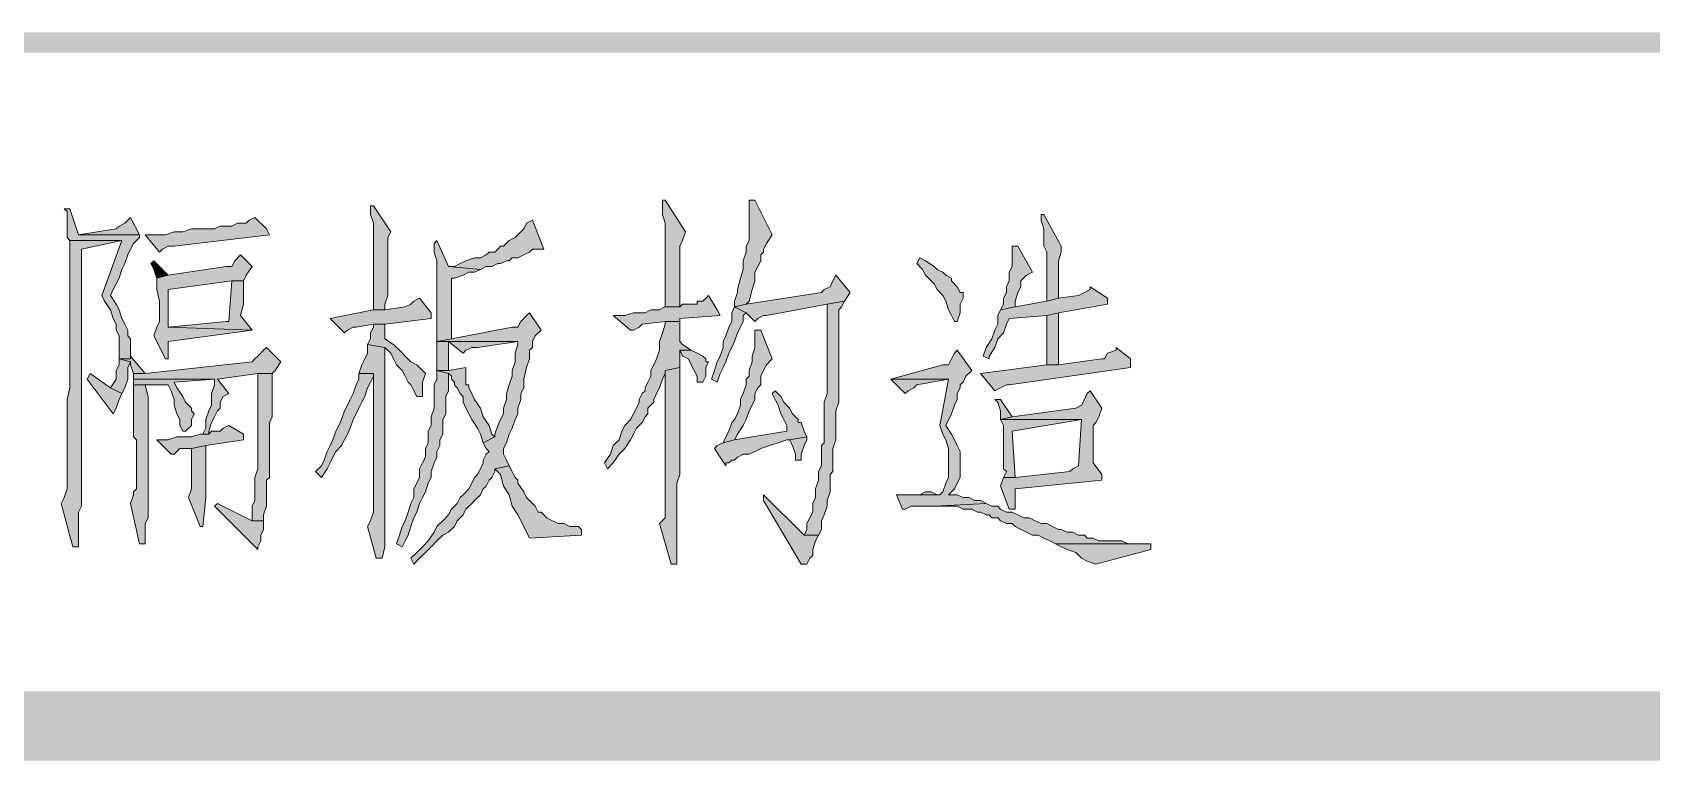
# Model space of a CAD drawing. Header units: inches. Extents: x 20 to 409, y 5 to 283.
# Drawn here: x 201.47 to 225.19, y 5.1 to 15.77 of the extents above; entities that cross this region are included whole.
import ezdxf

# ---------------------------------------------------------------- set-up
doc = ezdxf.new("R2010")
doc.units = ezdxf.units.IN
doc.header["$MEASUREMENT"] = 0
doc.layers.add('C00-00-00', color=7, linetype='Continuous')

msp = doc.modelspace()

# ---------------------------------------------------------------- hatches: boundary and pattern name
at = {"layer": 'C00-00-00'}
h = msp.add_hatch(color=0, dxfattribs=at)
h.dxf.hatch_style = 2
h.paths.add_polyline_path([(28.33, 15.766), (28.33, 15.469), (408.314, 15.766)])
h = msp.add_hatch(color=0, dxfattribs=at)
h.dxf.hatch_style = 2
h.paths.add_polyline_path([(28.33, 15.469), (408.314, 15.766), (408.314, 15.469)])
h = msp.add_hatch(color=0, dxfattribs=at)
h.dxf.hatch_style = 2
h.paths.add_polyline_path([(210.744, 13.31), (210.702, 13.31), (210.702, 13.226), (210.702, 13.099), (210.744, 12.972), (210.744, 11.744), (210.956, 11.744), (210.956, 12.167), (210.956, 12.252), (210.956, 12.633), (210.998, 12.718), (211.041, 12.845)])
h = msp.add_hatch(color=0, dxfattribs=at)
h.dxf.hatch_style = 2
h.paths.add_polyline_path([(212.057, 13.31), (211.972, 13.31), (211.972, 13.183), (211.972, 12.718), (211.93, 12.633), (211.93, 12.548), (211.887, 12.421), (211.887, 12.294), (211.845, 12.167), (211.803, 11.998), (211.803, 11.956), (211.76, 11.829), (211.76, 11.744), (211.93, 11.786), (211.972, 11.829), (212.014, 11.998), (212.057, 12.125), (212.057, 12.252), (212.099, 12.337), (212.141, 12.421), (212.141, 12.506), (212.184, 12.548), (212.184, 12.591), (212.226, 12.675), (212.311, 12.802)])
h = msp.add_hatch(color=0, dxfattribs=at)
h.dxf.hatch_style = 2
h.paths.add_polyline_path([(202.024, 13.183), (201.939, 13.183), (201.981, 13.141), (201.981, 12.76), (202.024, 12.718), (202.786, 12.718), (202.489, 11.913), (202.532, 11.829), (202.616, 11.702), (202.659, 11.575), (202.701, 11.49), (202.701, 11.405), (202.743, 11.321), (202.743, 10.982), (202.913, 10.982), (202.913, 11.278), (202.87, 11.321), (202.87, 11.405), (202.828, 11.49), (202.786, 11.575), (202.743, 11.702), (202.701, 11.786), (202.616, 11.913), (202.659, 11.998), (202.743, 12.167), (202.786, 12.294), (202.828, 12.379), (202.87, 12.506), (202.913, 12.591), (202.955, 12.675), (202.997, 12.718), (203.04, 12.76), (203.04, 12.802), (202.151, 12.802)])
h = msp.add_hatch(color=0, dxfattribs=at)
h.dxf.hatch_style = 2
h.paths.add_polyline_path([(202.913, 13.056), (202.828, 12.972), (202.743, 12.929), (202.701, 12.887), (202.151, 12.802), (203.04, 12.802)])
h = msp.add_hatch(color=0, dxfattribs=at)
h.dxf.hatch_style = 2
h.paths.add_polyline_path([(204.733, 13.056), (204.648, 13.014), (204.606, 12.972), (204.479, 12.972), (204.394, 12.929), (204.225, 12.929), (204.14, 12.887), (203.802, 12.887), (203.675, 12.845), (203.548, 12.845), (203.421, 12.802), (203.124, 12.802), (203.336, 12.548), (203.378, 12.591), (203.463, 12.633), (203.548, 12.633), (204.945, 12.802), (204.902, 12.887)])
h = msp.add_hatch(color=0, dxfattribs=at)
h.dxf.hatch_style = 2
h.paths.add_polyline_path([(206.469, 13.226), (206.426, 13.226), (206.426, 13.099), (206.469, 12.972), (206.469, 11.702), (206.638, 11.702), (206.638, 11.786), (206.68, 11.913), (206.68, 12.76), (206.723, 12.845)])
h = msp.add_hatch(color=0, dxfattribs=at)
h.dxf.hatch_style = 2
h.paths.add_polyline_path([(216.29, 13.099), (216.248, 13.099), (216.248, 13.014), (216.29, 12.887), (216.29, 12.633), (216.332, 12.548), (216.332, 11.829), (216.502, 11.871), (216.502, 12.421), (216.544, 12.548), (216.544, 12.633)])
h = msp.add_hatch(color=0, dxfattribs=at)
h.dxf.hatch_style = 2
h.paths.add_polyline_path([(208.797, 13.014), (208.712, 12.972), (208.67, 12.887), (208.628, 12.845), (208.543, 12.76), (208.458, 12.718), (208.374, 12.633), (208.331, 12.633), (208.289, 12.591), (208.247, 12.548), (208.162, 12.548), (208.12, 12.506), (208.035, 12.464), (207.95, 12.464), (207.823, 12.421), (207.739, 12.379), (207.654, 12.337), (207.569, 12.337), (208.035, 12.294), (208.12, 12.337), (208.204, 12.337), (208.289, 12.379), (208.331, 12.379), (208.416, 12.421), (208.458, 12.421), (208.501, 12.464), (208.585, 12.464), (208.67, 12.506), (208.755, 12.548), (208.797, 12.591), (208.966, 12.591)])
h = msp.add_hatch(color=0, dxfattribs=at)
h.dxf.hatch_style = 2
h.paths.add_polyline_path([(202.024, 12.718), (202.024, 10.559), (201.981, 10.389), (201.981, 9.627), (201.981, 9.543), (201.981, 9.077), (201.939, 8.95), (201.897, 8.865), (202.066, 8.23), (202.151, 8.23), (202.151, 8.273), (202.151, 8.738), (202.193, 8.823), (202.193, 12.591), (202.786, 12.718)])
h = msp.add_hatch(color=0, dxfattribs=at)
h.dxf.hatch_style = 2
h.paths.add_polyline_path([(207.4, 12.718), (207.358, 12.675), (207.358, 12.548), (207.4, 12.421), (207.4, 11.236), (207.612, 11.278), (207.612, 12.167), (207.654, 12.167), (207.781, 12.21), (207.866, 12.252), (207.95, 12.252), (208.035, 12.294), (207.569, 12.337)])
h = msp.add_hatch(color=0, dxfattribs=at)
h.dxf.hatch_style = 2
h.paths.add_polyline_path([(215.909, 12.633), (215.824, 12.633), (215.824, 12.591), (215.824, 12.337), (215.782, 12.252), (215.782, 12.125), (215.74, 12.04), (215.74, 11.956), (215.697, 11.871), (215.697, 11.786), (215.655, 11.702), (215.867, 11.744), (215.867, 11.829), (215.909, 11.956), (215.951, 12.04), (215.951, 12.125), (216.036, 12.21), (216.121, 12.252)])
h = msp.add_hatch(color=0, dxfattribs=at)
h.dxf.hatch_style = 2
h.paths.add_polyline_path([(203.251, 12.421), (203.209, 12.379), (203.251, 12.294), (203.294, 12.167), (203.463, 12.21)])
h = msp.add_hatch(color=0, dxfattribs=at)
h.dxf.hatch_style = 2
h.paths.add_polyline_path([(204.521, 12.506), (204.437, 12.421), (204.394, 12.337), (204.31, 12.337), (203.463, 12.21), (203.294, 12.167), (203.294, 11.998), (203.336, 11.829), (203.336, 11.532), (203.294, 11.448), (203.251, 11.321), (203.421, 10.982), (203.463, 10.982), (203.463, 11.067), (203.463, 11.236), (204.691, 11.405), (203.463, 11.448), (203.463, 11.744), (203.463, 11.913), (203.463, 11.998), (204.394, 12.125), (204.564, 12.125), (204.606, 12.21), (204.691, 12.337)])
h = msp.add_hatch(color=0, dxfattribs=at)
h.dxf.hatch_style = 2
h.paths.add_polyline_path([(214.47, 12.464), (214.427, 12.379), (214.512, 12.294), (214.554, 12.21), (214.639, 12.125), (214.681, 12.083), (214.724, 11.998), (214.808, 11.913), (214.851, 11.829), (214.893, 11.702), (214.935, 11.617), (214.978, 11.532), (215.02, 11.532), (215.062, 11.659), (215.062, 11.786), (215.105, 11.871), (215.105, 11.956), (215.062, 11.956), (215.02, 12.04), (214.935, 12.125), (214.935, 12.167), (214.851, 12.21), (214.808, 12.252), (214.724, 12.294), (214.681, 12.337), (214.554, 12.421)])
h = msp.add_hatch(color=0, dxfattribs=at)
h.dxf.hatch_style = 2
h.paths.add_polyline_path([(204.564, 12.125), (204.394, 12.125), (204.352, 11.532), (204.31, 11.532), (203.463, 11.448), (204.691, 11.405), (204.521, 11.617), (204.564, 11.786)])
h = msp.add_hatch(color=0, dxfattribs=at)
h.dxf.hatch_style = 2
h.paths.add_polyline_path([(213.242, 12.21), (213.2, 12.125), (213.157, 12.04), (213.073, 11.998), (213.03, 11.956), (211.93, 11.786), (211.76, 11.744), (211.93, 11.659), (212.057, 11.532), (212.099, 11.575), (212.184, 11.617), (212.226, 11.617), (213.115, 11.786), (213.369, 11.829), (213.454, 11.956)])
h = msp.add_hatch(color=0, dxfattribs=at)
h.dxf.hatch_style = 2
h.paths.add_polyline_path([(207.146, 11.871), (207.061, 11.829), (207.019, 11.786), (206.934, 11.744), (206.638, 11.702), (206.469, 11.702), (205.834, 11.575), (206.045, 11.363), (206.088, 11.405), (206.172, 11.448), (206.215, 11.448), (206.469, 11.49), (206.638, 11.49), (207.315, 11.575), (207.315, 11.659)])
h = msp.add_hatch(color=0, dxfattribs=at)
h.dxf.hatch_style = 2
h.paths.add_polyline_path([(211.379, 11.913), (211.295, 11.829), (211.21, 11.829), (211.21, 11.786), (210.998, 11.786), (210.956, 11.744), (210.744, 11.744), (210.66, 11.702), (210.533, 11.702), (210.448, 11.659), (210.279, 11.659), (210.152, 11.617), (209.982, 11.617), (210.236, 11.405), (210.279, 11.405), (210.363, 11.448), (210.406, 11.49), (210.744, 11.532), (210.956, 11.532), (210.956, 11.575), (211.549, 11.617), (211.506, 11.702)])
h = msp.add_hatch(color=0, dxfattribs=at)
h.dxf.hatch_style = 2
h.paths.add_polyline_path([(216.967, 12.04), (216.967, 11.998), (216.883, 11.956), (216.798, 11.913), (216.502, 11.871), (216.332, 11.829), (215.867, 11.744), (215.655, 11.702), (215.613, 11.617), (215.613, 11.49), (215.57, 11.405), (215.528, 11.278), (215.443, 11.151), (215.401, 11.024), (215.486, 10.982), (215.486, 11.024), (215.57, 11.151), (215.613, 11.278), (215.697, 11.363), (215.74, 11.49), (215.782, 11.575), (216.332, 11.617), (216.502, 11.659), (217.221, 11.786), (217.221, 11.871)])
h = msp.add_hatch(color=0, dxfattribs=at)
h.dxf.hatch_style = 2
h.paths.add_polyline_path([(208.755, 11.659), (208.712, 11.617), (208.628, 11.532), (208.585, 11.448), (208.501, 11.448), (207.612, 11.278), (207.4, 11.236), (208.585, 11.236), (208.585, 11.194), (208.543, 11.067), (208.543, 10.94), (208.501, 10.813), (208.501, 10.728), (208.458, 10.601), (208.416, 10.474), (208.416, 10.389), (208.374, 10.262), (208.374, 10.178), (208.331, 10.093), (208.289, 10.008), (208.247, 9.881), (208.247, 9.839), (208.077, 9.754), (208.12, 9.67), (208.162, 9.627), (208.12, 9.585), (208.077, 9.5), (208.077, 9.458), (208.035, 9.373), (207.993, 9.289), (207.95, 9.246), (207.908, 9.162), (207.866, 9.077), (207.781, 8.992), (207.739, 8.95), (207.696, 8.865), (207.612, 8.781), (207.569, 8.696), (207.485, 8.611), (207.4, 8.527), (207.358, 8.442), (207.273, 8.315), (207.188, 8.23), (207.104, 8.146), (207.019, 8.061), (207.061, 7.976), (207.146, 8.061), (207.231, 8.146), (207.315, 8.23), (207.4, 8.315), (207.485, 8.4), (207.569, 8.442), (207.654, 8.527), (207.696, 8.611), (207.781, 8.696), (207.823, 8.781), (207.908, 8.865), (207.95, 8.908), (208.035, 8.992), (208.077, 9.077), (208.12, 9.119), (208.162, 9.204), (208.204, 9.246), (208.247, 9.331), (208.247, 9.373), (208.458, 9.416), (208.416, 9.5), (208.374, 9.585), (208.374, 9.67), (208.416, 9.754), (208.458, 9.881), (208.501, 9.966), (208.543, 10.093), (208.585, 10.178), (208.585, 10.262), (208.628, 10.389), (208.628, 10.474), (208.67, 10.559), (208.67, 10.686), (208.712, 10.855), (208.755, 10.982), (208.755, 11.109), (208.797, 11.151), (208.797, 11.236), (208.839, 11.321), (208.924, 11.405)])
h = msp.add_hatch(color=0, dxfattribs=at)
h.dxf.hatch_style = 2
h.paths.add_polyline_path([(211.76, 11.744), (211.718, 11.659), (211.718, 11.532), (211.676, 11.448), (211.633, 11.321), (211.591, 11.236), (211.591, 11.151), (211.549, 11.024), (211.506, 10.94), (211.464, 10.813), (211.422, 10.686), (211.506, 10.643), (211.549, 10.77), (211.591, 10.855), (211.633, 10.94), (211.676, 11.067), (211.718, 11.151), (211.76, 11.236), (211.803, 11.363), (211.845, 11.448), (211.887, 11.532), (211.887, 11.617), (211.93, 11.659)])
h = msp.add_hatch(color=0, dxfattribs=at)
h.dxf.hatch_style = 2
h.paths.add_polyline_path([(213.369, 11.829), (213.115, 11.786), (213.115, 10.474), (213.073, 10.347), (213.073, 9.754), (213.03, 9.712), (213.03, 9.416), (212.988, 9.331), (212.988, 9.204), (212.946, 9.077), (212.946, 8.95), (212.903, 8.865), (212.903, 8.738), (212.861, 8.654), (212.819, 8.569), (212.819, 8.484), (212.776, 8.4), (212.988, 8.4), (213.03, 8.484), (213.03, 8.611), (213.073, 8.696), (213.115, 8.823), (213.115, 8.908), (213.157, 9.035), (213.157, 9.289), (213.2, 9.331), (213.2, 9.67), (213.242, 9.797), (213.242, 10.22), (213.284, 10.347), (213.284, 11.702), (213.327, 11.744)])
h = msp.add_hatch(color=0, dxfattribs=at)
h.dxf.hatch_style = 2
h.paths.add_polyline_path([(216.502, 11.659), (216.332, 11.617), (216.332, 10.897), (216.502, 10.897)])
h = msp.add_hatch(color=0, dxfattribs=at)
h.dxf.hatch_style = 2
h.paths.add_polyline_path([(206.638, 11.49), (206.469, 11.49), (206.469, 11.448), (206.426, 11.363), (206.426, 11.278), (206.384, 11.194), (206.638, 11.151), (206.723, 11.067), (206.765, 10.982), (206.807, 10.897), (206.892, 10.813), (206.934, 10.728), (206.977, 10.643), (207.019, 10.601), (207.061, 10.516), (207.104, 10.432), (207.188, 10.432), (207.188, 10.516), (207.188, 10.643), (207.231, 10.77), (207.188, 10.813), (207.146, 10.855), (207.104, 10.897), (207.019, 10.94), (206.934, 11.024), (206.85, 11.109), (206.765, 11.194), (206.638, 11.278)])
h = msp.add_hatch(color=0, dxfattribs=at)
h.dxf.hatch_style = 2
h.paths.add_polyline_path([(210.956, 11.532), (210.744, 11.532), (210.744, 11.49), (210.702, 11.363), (210.66, 11.236), (210.66, 11.109), (210.617, 10.982), (210.575, 10.897), (210.533, 10.813), (210.533, 10.728), (210.49, 10.643), (210.448, 10.559), (210.448, 10.516), (210.406, 10.474), (210.363, 10.389), (210.363, 10.347), (210.321, 10.262), (210.279, 10.178), (210.236, 10.093), (210.152, 10.008), (210.109, 9.924), (210.067, 9.797), (209.982, 9.712), (209.94, 9.585), (209.855, 9.458), (209.898, 9.373), (209.982, 9.458), (210.067, 9.585), (210.152, 9.67), (210.236, 9.797), (210.279, 9.881), (210.321, 9.966), (210.406, 10.051), (210.448, 10.135), (210.49, 10.178), (210.49, 10.262), (210.533, 10.305), (210.575, 10.347), (210.575, 10.389), (210.617, 10.474), (210.66, 10.559), (210.702, 10.686), (210.744, 10.77), (210.744, 10.813), (210.956, 10.855), (210.956, 11.109), (211.125, 11.109), (210.998, 11.194), (210.956, 11.236)])
h = msp.add_hatch(color=0, dxfattribs=at)
h.dxf.hatch_style = 2
h.paths.add_polyline_path([(212.141, 11.405), (212.057, 11.405), (212.057, 11.363), (212.057, 11.151), (212.014, 11.024), (212.014, 10.94), (211.972, 10.813), (211.972, 10.728), (211.93, 10.686), (211.93, 10.601), (211.887, 10.474), (211.845, 10.389), (211.845, 10.305), (211.803, 10.178), (211.76, 10.093), (211.718, 10.051), (211.676, 9.924), (211.633, 9.839), (211.591, 9.754), (211.76, 9.797), (211.803, 9.881), (211.887, 10.008), (211.93, 10.093), (211.972, 10.22), (212.014, 10.305), (212.057, 10.389), (212.057, 10.474), (212.099, 10.559), (212.141, 10.601), (212.141, 10.728), (212.184, 10.813), (212.226, 10.897), (212.311, 10.982)])
h = msp.add_hatch(color=0, dxfattribs=at)
h.dxf.hatch_style = 2
h.paths.add_polyline_path([(204.902, 11.151), (204.86, 11.109), (204.775, 11.024), (204.733, 10.982), (204.691, 10.94), (203.124, 10.77), (202.955, 10.77), (202.955, 10.686), (204.14, 10.686), (204.14, 10.601), (204.098, 10.474), (204.098, 10.305), (204.056, 10.22), (204.013, 10.093), (204.013, 9.966), (203.971, 9.881), (204.056, 9.881), (204.056, 9.924), (204.098, 10.051), (204.14, 10.135), (204.183, 10.22), (204.225, 10.262), (204.225, 10.347), (204.267, 10.432), (204.352, 10.474), (204.183, 10.686), (204.775, 10.77), (204.987, 10.77), (205.029, 10.813), (205.114, 10.94)])
h = msp.add_hatch(color=0, dxfattribs=at)
h.dxf.hatch_style = 2
h.paths.add_polyline_path([(206.384, 11.194), (206.384, 11.067), (206.342, 10.982), (206.299, 10.897), (206.257, 10.77), (206.469, 10.77), (206.469, 10.686), (206.469, 8.738), (206.426, 8.611), (206.384, 8.527), (206.511, 8.061), (206.596, 8.061), (206.638, 8.23), (206.638, 8.484), (206.638, 8.569), (206.638, 11.151)])
h = msp.add_hatch(color=0, dxfattribs=at)
h.dxf.hatch_style = 2
h.paths.add_polyline_path([(207.569, 10.813), (207.569, 11.236), (207.4, 11.236), (207.4, 10.813)])
h = msp.add_hatch(color=0, dxfattribs=at)
h.dxf.hatch_style = 2
h.paths.add_polyline_path([(207.569, 11.236), (207.781, 11.067), (207.823, 11.109), (207.908, 11.151), (207.993, 11.151), (208.585, 11.236)])
h = msp.add_hatch(color=0, dxfattribs=at)
h.dxf.hatch_style = 2
h.paths.add_polyline_path([(217.348, 11.151), (217.348, 11.109), (217.221, 11.067), (217.179, 10.982), (217.137, 10.982), (216.502, 10.897), (216.332, 10.897), (215.359, 10.77), (215.57, 10.516), (215.655, 10.559), (215.74, 10.601), (215.782, 10.601), (217.56, 10.855), (217.56, 10.982)])
h = msp.add_hatch(color=0, dxfattribs=at)
h.dxf.hatch_style = 2
h.paths.add_polyline_path([(202.743, 10.982), (202.743, 10.897), (202.701, 10.813), (202.701, 10.686), (202.616, 10.559), (202.786, 10.474), (202.828, 10.559), (202.87, 10.686), (202.87, 10.855), (202.913, 10.94)])
h = msp.add_hatch(color=0, dxfattribs=at)
h.dxf.hatch_style = 2
h.paths.add_polyline_path([(202.913, 11.024), (202.913, 10.982), (202.743, 10.982), (202.913, 10.94), (202.913, 10.897), (202.955, 10.77), (203.124, 10.77)])
h = msp.add_hatch(color=0, dxfattribs=at)
h.dxf.hatch_style = 2
h.paths.add_polyline_path([(211.125, 11.109), (210.956, 11.109), (210.998, 11.024), (211.083, 10.982), (211.125, 10.897), (211.168, 10.813), (211.21, 10.728), (211.21, 10.643), (211.295, 10.643), (211.337, 10.728), (211.337, 10.855), (211.379, 10.94), (211.337, 10.94), (211.337, 10.982), (211.295, 11.024), (211.21, 11.067)])
h = msp.add_hatch(color=0, dxfattribs=at)
h.dxf.hatch_style = 2
h.paths.add_polyline_path([(215.02, 11.109), (214.978, 11.067), (214.935, 10.982), (214.893, 10.897), (214.808, 10.897), (214.046, 10.686), (214.893, 10.686), (214.766, 10.008), (214.808, 9.881), (214.851, 9.797), (214.893, 9.67), (214.893, 9.246), (214.851, 9.162), (214.808, 9.035), (214.766, 8.992), (214.131, 8.992), (214.216, 8.781), (214.258, 8.781), (214.343, 8.823), (214.681, 8.823), (215.443, 8.865), (215.359, 8.908), (215.274, 8.908), (215.189, 8.95), (215.105, 8.95), (215.02, 8.992), (214.893, 8.992), (214.978, 9.077), (215.02, 9.162), (215.062, 9.246), (215.062, 9.627), (215.02, 9.712), (214.978, 9.797), (214.935, 9.881), (214.851, 10.008), (214.935, 10.178), (214.978, 10.305), (215.02, 10.389), (215.02, 10.474), (215.062, 10.559), (215.062, 10.601), (215.105, 10.643), (215.147, 10.728), (215.232, 10.813)])
h = msp.add_hatch(color=0, dxfattribs=at)
h.dxf.hatch_style = 2
h.paths.add_polyline_path([(202.32, 10.77), (202.278, 10.686), (202.659, 10.178), (202.701, 10.262), (202.743, 10.389), (202.786, 10.474), (202.616, 10.559)])
h = msp.add_hatch(color=0, dxfattribs=at)
h.dxf.hatch_style = 2
h.paths.add_polyline_path([(202.955, 10.686), (202.955, 10.601), (203.421, 10.601), (203.463, 10.601), (203.505, 10.516), (203.548, 10.389), (203.548, 10.305), (203.59, 10.178), (203.632, 10.093), (203.632, 10.008), (203.675, 9.924), (203.717, 9.924), (203.802, 10.008), (203.802, 10.093), (203.844, 10.178), (203.802, 10.22), (203.802, 10.262), (203.717, 10.347), (203.675, 10.432), (203.59, 10.559), (203.548, 10.643), (204.14, 10.686)])
h = msp.add_hatch(color=0, dxfattribs=at)
h.dxf.hatch_style = 2
h.paths.add_polyline_path([(204.987, 10.77), (204.775, 10.77), (204.775, 10.601), (204.775, 9.373), (204.733, 9.246), (204.733, 8.908), (204.691, 8.823), (204.691, 8.611), (204.86, 8.611), (204.86, 8.696), (204.902, 8.823), (204.902, 8.95), (204.902, 9.077), (204.902, 9.204), (204.945, 9.246), (204.945, 10.051), (204.987, 10.135)])
h = msp.add_hatch(color=0, dxfattribs=at)
h.dxf.hatch_style = 2
h.paths.add_polyline_path([(206.257, 10.77), (206.257, 10.686), (206.215, 10.601), (206.172, 10.474), (206.13, 10.389), (206.088, 10.305), (206.045, 10.22), (206.003, 10.093), (205.961, 10.008), (205.918, 9.924), (205.876, 9.797), (205.834, 9.712), (205.791, 9.627), (205.749, 9.5), (205.707, 9.416), (205.622, 9.331), (205.707, 9.246), (205.791, 9.373), (205.834, 9.458), (205.876, 9.543), (205.918, 9.627), (206.003, 9.712), (206.045, 9.797), (206.088, 9.881), (206.13, 9.966), (206.172, 10.093), (206.215, 10.178), (206.257, 10.262), (206.299, 10.347), (206.342, 10.432), (206.384, 10.559), (206.426, 10.643), (206.469, 10.728), (206.469, 10.77)])
h = msp.add_hatch(color=0, dxfattribs=at)
h.dxf.hatch_style = 2
h.paths.add_polyline_path([(207.4, 10.813), (207.4, 10.686), (207.358, 10.601), (207.358, 10.262), (207.315, 10.135), (207.315, 10.008), (207.273, 9.924), (207.273, 9.754), (207.231, 9.67), (207.231, 9.543), (207.188, 9.458), (207.146, 9.373), (207.146, 9.246), (207.104, 9.162), (207.061, 9.077), (207.061, 8.95), (207.019, 8.865), (206.977, 8.738), (206.934, 8.611), (206.892, 8.527), (206.85, 8.4), (206.807, 8.273), (206.892, 8.23), (206.934, 8.315), (206.977, 8.4), (207.019, 8.527), (207.061, 8.654), (207.104, 8.738), (207.146, 8.865), (207.188, 8.95), (207.231, 9.035), (207.273, 9.162), (207.315, 9.246), (207.315, 9.331), (207.358, 9.458), (207.4, 9.543), (207.4, 9.627), (207.442, 9.712), (207.442, 9.797), (207.485, 9.881), (207.485, 10.093), (207.527, 10.178), (207.527, 10.432), (207.569, 10.516), (207.569, 10.77)])
h = msp.add_hatch(color=0, dxfattribs=at)
h.dxf.hatch_style = 2
h.paths.add_polyline_path([(207.823, 10.855), (207.569, 10.813), (207.4, 10.813), (207.569, 10.77), (207.612, 10.728), (207.612, 10.686), (207.654, 10.643), (207.654, 10.601), (207.696, 10.559), (207.739, 10.474), (207.781, 10.432), (207.781, 10.347), (207.823, 10.262), (207.866, 10.178), (207.908, 10.093), (207.993, 9.966), (208.035, 9.881), (208.077, 9.754), (208.247, 9.839), (208.204, 9.881), (208.162, 10.008), (208.077, 10.135), (208.035, 10.262), (207.95, 10.389), (207.908, 10.474), (207.866, 10.559), (207.866, 10.601), (207.823, 10.601)])
h = msp.add_hatch(color=0, dxfattribs=at)
h.dxf.hatch_style = 2
h.paths.add_polyline_path([(210.956, 10.855), (210.744, 10.813), (210.744, 8.654), (210.66, 8.569), (210.829, 7.976), (210.914, 7.976), (210.914, 8.019), (210.914, 8.061), (210.914, 9.162), (210.956, 9.289)])
h = msp.add_hatch(color=0, dxfattribs=at)
h.dxf.hatch_style = 2
h.paths.add_polyline_path([(214.046, 10.686), (214.258, 10.474), (214.3, 10.516), (214.385, 10.559), (214.427, 10.601), (214.893, 10.686)])
h = msp.add_hatch(color=0, dxfattribs=at)
h.dxf.hatch_style = 2
h.paths.add_polyline_path([(202.955, 10.601), (202.955, 9.839), (202.997, 9.797), (202.997, 9.077), (202.955, 9.035), (202.955, 8.992), (202.913, 8.865), (203.04, 8.273), (203.124, 8.273), (203.124, 8.315), (203.124, 8.569), (203.167, 8.654), (203.167, 8.738), (203.167, 8.823), (203.167, 10.432), (203.124, 10.601), (203.421, 10.601)])
h = msp.add_hatch(color=0, dxfattribs=at)
h.dxf.hatch_style = 2
h.paths.add_polyline_path([(212.353, 10.516), (212.311, 10.474), (212.353, 10.389), (212.395, 10.305), (212.438, 10.178), (212.48, 10.093), (212.522, 10.008), (212.522, 9.924), (211.76, 9.797), (211.591, 9.754), (211.506, 9.712), (211.464, 9.67), (211.633, 9.416), (211.633, 9.458), (211.676, 9.458), (211.718, 9.5), (211.76, 9.5), (211.803, 9.543), (211.887, 9.585), (211.972, 9.585), (212.057, 9.627), (212.141, 9.67), (212.268, 9.712), (212.395, 9.754), (212.522, 9.797), (212.565, 9.797), (212.819, 9.839), (212.776, 9.924), (212.734, 10.051), (212.692, 10.051), (212.692, 10.093), (212.607, 10.178), (212.565, 10.262), (212.48, 10.347), (212.438, 10.432)])
h = msp.add_hatch(color=0, dxfattribs=at)
h.dxf.hatch_style = 2
h.paths.add_polyline_path([(216.967, 10.516), (216.925, 10.474), (216.883, 10.389), (216.84, 10.305), (216.756, 10.262), (215.824, 10.135), (215.655, 10.093), (216.84, 10.093), (216.798, 9.416), (216.713, 9.373), (216.671, 9.331), (215.867, 9.246), (215.697, 9.246), (215.655, 9.119), (215.782, 8.781), (215.867, 8.781), (215.867, 9.077), (217.137, 9.204), (217.137, 9.289), (217.01, 9.458), (217.01, 9.966), (217.01, 10.008), (217.052, 10.051), (217.094, 10.135), (217.137, 10.262)])
h = msp.add_hatch(color=0, dxfattribs=at)
h.dxf.hatch_style = 2
h.paths.add_polyline_path([(215.655, 10.389), (215.57, 10.389), (215.613, 10.347), (215.655, 10.22), (215.655, 10.093), (215.824, 10.135)])
h = msp.add_hatch(color=0, dxfattribs=at)
h.dxf.hatch_style = 2
h.paths.add_polyline_path([(204.352, 10.008), (204.267, 9.966), (204.225, 9.924), (204.098, 9.924), (204.056, 9.881), (203.929, 9.881), (203.802, 9.839), (203.59, 9.839), (203.463, 9.797), (203.294, 9.797), (203.505, 9.585), (203.548, 9.585), (203.632, 9.67), (203.802, 9.67), (204.013, 9.712), (204.564, 9.797), (204.564, 9.881)])
h = msp.add_hatch(color=0, dxfattribs=at)
h.dxf.hatch_style = 2
h.paths.add_polyline_path([(215.655, 10.093), (215.697, 10.008), (215.697, 9.373), (215.74, 9.331), (215.697, 9.246), (215.867, 9.246), (215.824, 9.924), (216.84, 10.093)])
h = msp.add_hatch(color=0, dxfattribs=at)
h.dxf.hatch_style = 2
h.paths.add_polyline_path([(212.819, 9.839), (212.565, 9.797), (212.607, 9.712), (212.649, 9.585), (212.649, 9.5), (212.734, 9.5), (212.734, 9.585), (212.776, 9.712), (212.819, 9.797)])
h = msp.add_hatch(color=0, dxfattribs=at)
h.dxf.hatch_style = 2
h.paths.add_polyline_path([(204.013, 9.712), (203.802, 9.67), (203.802, 9.077), (203.759, 8.95), (203.929, 8.527), (203.971, 8.527), (204.013, 8.95)])
h = msp.add_hatch(color=0, dxfattribs=at)
h.dxf.hatch_style = 2
h.paths.add_polyline_path([(208.458, 9.416), (208.247, 9.373), (208.331, 9.289), (208.374, 9.119), (208.458, 8.992), (208.501, 8.823), (208.585, 8.696), (208.67, 8.527), (208.755, 8.357), (209.517, 8.4), (209.517, 8.484), (209.474, 8.527), (209.347, 8.527), (209.263, 8.569), (209.178, 8.569), (209.093, 8.611), (209.009, 8.654), (208.966, 8.696), (208.924, 8.738), (208.882, 8.738), (208.839, 8.823), (208.797, 8.865), (208.712, 8.95), (208.67, 9.035), (208.585, 9.162), (208.585, 9.204), (208.543, 9.246), (208.501, 9.331)])
h = msp.add_hatch(color=0, dxfattribs=at)
h.dxf.hatch_style = 2
h.paths.add_polyline_path([(214.554, 9.035), (214.47, 8.992), (214.385, 8.992), (214.766, 8.992), (214.724, 8.992), (214.639, 9.035)])
h = msp.add_hatch(color=0, dxfattribs=at)
h.dxf.hatch_style = 2
h.paths.add_polyline_path([(204.183, 8.865), (204.14, 8.823), (204.775, 8.188), (204.775, 8.23), (204.818, 8.315), (204.818, 8.4), (204.86, 8.484), (204.86, 8.611), (204.691, 8.611)])
h = msp.add_hatch(color=0, dxfattribs=at)
h.dxf.hatch_style = 2
h.paths.add_polyline_path([(212.184, 8.992), (212.184, 8.908), (212.734, 7.976), (212.819, 7.976), (212.861, 8.061), (212.903, 8.103), (212.903, 8.188), (212.946, 8.315), (212.988, 8.4), (212.776, 8.4)])
h = msp.add_hatch(color=0, dxfattribs=at)
h.dxf.hatch_style = 2
h.paths.add_polyline_path([(215.443, 8.865), (214.681, 8.823), (215.02, 8.823), (215.105, 8.781), (215.232, 8.781), (215.316, 8.738), (215.359, 8.738), (215.443, 8.696), (215.486, 8.696), (215.528, 8.654), (215.613, 8.654), (215.655, 8.611), (215.74, 8.569), (215.824, 8.569), (215.867, 8.527), (215.951, 8.484), (216.036, 8.442), (216.121, 8.4), (216.205, 8.4), (216.29, 8.357), (216.375, 8.315), (216.459, 8.273), (217.687, 8.273), (217.518, 8.273), (217.433, 8.315), (217.094, 8.315), (217.01, 8.357), (216.925, 8.357), (216.883, 8.4), (216.798, 8.4), (216.713, 8.442), (216.629, 8.442), (216.544, 8.484), (216.502, 8.484), (216.417, 8.527), (216.332, 8.569), (216.248, 8.569), (216.163, 8.611), (216.078, 8.654), (215.994, 8.654), (215.909, 8.696), (215.824, 8.738), (215.74, 8.738), (215.655, 8.781), (215.613, 8.823), (215.528, 8.823)])
h = msp.add_hatch(color=0, dxfattribs=at)
h.dxf.hatch_style = 2
h.paths.add_polyline_path([(217.856, 8.273), (216.459, 8.273), (216.544, 8.23), (216.629, 8.188), (216.756, 8.146), (216.84, 8.061), (216.925, 8.019), (217.052, 7.976), (217.856, 8.188)])
h = msp.add_hatch(color=0, dxfattribs=at)
h.dxf.hatch_style = 2
h.paths.add_polyline_path([(28.838, 6.114), (27.822, 5.098), (407.806, 6.114)])
h = msp.add_hatch(color=0, dxfattribs=at)
h.dxf.hatch_style = 2
h.paths.add_polyline_path([(27.822, 5.098), (407.806, 6.114), (408.822, 5.098)])

# ---------------------------------------------------------------- linework, layer by layer
at = {"layer": 'C00-00-00', "color": 0, "lineweight": 0}
for points in [[(210.744, 13.31), (210.702, 13.31), (210.702, 13.226), (210.702, 13.099), (210.744, 12.972), (210.744, 11.744), (210.956, 11.744), (210.956, 12.167), (210.956, 12.252), (210.956, 12.633), (210.998, 12.718), (211.041, 12.845)], [(212.057, 13.31), (211.972, 13.31), (211.972, 13.183), (211.972, 12.718), (211.93, 12.633), (211.93, 12.548), (211.887, 12.421), (211.887, 12.294), (211.845, 12.167), (211.803, 11.998), (211.803, 11.956), (211.76, 11.829), (211.76, 11.744), (211.93, 11.786), (211.972, 11.829), (212.014, 11.998), (212.057, 12.125), (212.057, 12.252), (212.099, 12.337), (212.141, 12.421), (212.141, 12.506), (212.184, 12.548), (212.184, 12.591), (212.226, 12.675), (212.311, 12.802)], [(202.024, 13.183), (201.939, 13.183), (201.981, 13.141), (201.981, 12.76), (202.024, 12.718), (202.786, 12.718), (202.489, 11.913), (202.532, 11.829), (202.616, 11.702), (202.659, 11.575), (202.701, 11.49), (202.701, 11.405), (202.743, 11.321), (202.743, 10.982), (202.913, 10.982), (202.913, 11.278), (202.87, 11.321), (202.87, 11.405), (202.828, 11.49), (202.786, 11.575), (202.743, 11.702), (202.701, 11.786), (202.616, 11.913), (202.659, 11.998), (202.743, 12.167), (202.786, 12.294), (202.828, 12.379), (202.87, 12.506), (202.913, 12.591), (202.955, 12.675), (202.997, 12.718), (203.04, 12.76), (203.04, 12.802), (202.151, 12.802)], [(202.913, 13.056), (202.828, 12.972), (202.743, 12.929), (202.701, 12.887), (202.151, 12.802), (203.04, 12.802)], [(204.733, 13.056), (204.648, 13.014), (204.606, 12.972), (204.479, 12.972), (204.394, 12.929), (204.225, 12.929), (204.14, 12.887), (203.802, 12.887), (203.675, 12.845), (203.548, 12.845), (203.421, 12.802), (203.124, 12.802), (203.336, 12.548), (203.378, 12.591), (203.463, 12.633), (203.548, 12.633), (204.945, 12.802), (204.902, 12.887)], [(206.469, 13.226), (206.426, 13.226), (206.426, 13.099), (206.469, 12.972), (206.469, 11.702), (206.638, 11.702), (206.638, 11.786), (206.68, 11.913), (206.68, 12.76), (206.723, 12.845)], [(216.29, 13.099), (216.248, 13.099), (216.248, 13.014), (216.29, 12.887), (216.29, 12.633), (216.332, 12.548), (216.332, 11.829), (216.502, 11.871), (216.502, 12.421), (216.544, 12.548), (216.544, 12.633)], [(208.797, 13.014), (208.712, 12.972), (208.67, 12.887), (208.628, 12.845), (208.543, 12.76), (208.458, 12.718), (208.374, 12.633), (208.331, 12.633), (208.289, 12.591), (208.247, 12.548), (208.162, 12.548), (208.12, 12.506), (208.035, 12.464), (207.95, 12.464), (207.823, 12.421), (207.739, 12.379), (207.654, 12.337), (207.569, 12.337), (208.035, 12.294), (208.12, 12.337), (208.204, 12.337), (208.289, 12.379), (208.331, 12.379), (208.416, 12.421), (208.458, 12.421), (208.501, 12.464), (208.585, 12.464), (208.67, 12.506), (208.755, 12.548), (208.797, 12.591), (208.966, 12.591)], [(202.024, 12.718), (202.024, 10.559), (201.981, 10.389), (201.981, 9.627), (201.981, 9.543), (201.981, 9.077), (201.939, 8.95), (201.897, 8.865), (202.066, 8.23), (202.151, 8.23), (202.151, 8.273), (202.151, 8.738), (202.193, 8.823), (202.193, 12.591), (202.786, 12.718)], [(207.4, 12.718), (207.358, 12.675), (207.358, 12.548), (207.4, 12.421), (207.4, 11.236), (207.612, 11.278), (207.612, 12.167), (207.654, 12.167), (207.781, 12.21), (207.866, 12.252), (207.95, 12.252), (208.035, 12.294), (207.569, 12.337)], [(215.909, 12.633), (215.824, 12.633), (215.824, 12.591), (215.824, 12.337), (215.782, 12.252), (215.782, 12.125), (215.74, 12.04), (215.74, 11.956), (215.697, 11.871), (215.697, 11.786), (215.655, 11.702), (215.867, 11.744), (215.867, 11.829), (215.909, 11.956), (215.951, 12.04), (215.951, 12.125), (216.036, 12.21), (216.121, 12.252)], [(203.251, 12.421), (203.209, 12.379), (203.251, 12.294), (203.294, 12.167), (203.463, 12.21)], [(204.521, 12.506), (204.437, 12.421), (204.394, 12.337), (204.31, 12.337), (203.463, 12.21), (203.294, 12.167), (203.294, 11.998), (203.336, 11.829), (203.336, 11.532), (203.294, 11.448), (203.251, 11.321), (203.421, 10.982), (203.463, 10.982), (203.463, 11.067), (203.463, 11.236), (204.691, 11.405), (203.463, 11.448), (203.463, 11.744), (203.463, 11.913), (203.463, 11.998), (204.394, 12.125), (204.564, 12.125), (204.606, 12.21), (204.691, 12.337)], [(214.47, 12.464), (214.427, 12.379), (214.512, 12.294), (214.554, 12.21), (214.639, 12.125), (214.681, 12.083), (214.724, 11.998), (214.808, 11.913), (214.851, 11.829), (214.893, 11.702), (214.935, 11.617), (214.978, 11.532), (215.02, 11.532), (215.062, 11.659), (215.062, 11.786), (215.105, 11.871), (215.105, 11.956), (215.062, 11.956), (215.02, 12.04), (214.935, 12.125), (214.935, 12.167), (214.851, 12.21), (214.808, 12.252), (214.724, 12.294), (214.681, 12.337), (214.554, 12.421)], [(204.564, 12.125), (204.394, 12.125), (204.352, 11.532), (204.31, 11.532), (203.463, 11.448), (204.691, 11.405), (204.521, 11.617), (204.564, 11.786)], [(213.242, 12.21), (213.2, 12.125), (213.157, 12.04), (213.073, 11.998), (213.03, 11.956), (211.93, 11.786), (211.76, 11.744), (211.93, 11.659), (212.057, 11.532), (212.099, 11.575), (212.184, 11.617), (212.226, 11.617), (213.115, 11.786), (213.369, 11.829), (213.454, 11.956)], [(207.146, 11.871), (207.061, 11.829), (207.019, 11.786), (206.934, 11.744), (206.638, 11.702), (206.469, 11.702), (205.834, 11.575), (206.045, 11.363), (206.088, 11.405), (206.172, 11.448), (206.215, 11.448), (206.469, 11.49), (206.638, 11.49), (207.315, 11.575), (207.315, 11.659)], [(211.379, 11.913), (211.295, 11.829), (211.21, 11.829), (211.21, 11.786), (210.998, 11.786), (210.956, 11.744), (210.744, 11.744), (210.66, 11.702), (210.533, 11.702), (210.448, 11.659), (210.279, 11.659), (210.152, 11.617), (209.982, 11.617), (210.236, 11.405), (210.279, 11.405), (210.363, 11.448), (210.406, 11.49), (210.744, 11.532), (210.956, 11.532), (210.956, 11.575), (211.549, 11.617), (211.506, 11.702)], [(216.967, 12.04), (216.967, 11.998), (216.883, 11.956), (216.798, 11.913), (216.502, 11.871), (216.332, 11.829), (215.867, 11.744), (215.655, 11.702), (215.613, 11.617), (215.613, 11.49), (215.57, 11.405), (215.528, 11.278), (215.443, 11.151), (215.401, 11.024), (215.486, 10.982), (215.486, 11.024), (215.57, 11.151), (215.613, 11.278), (215.697, 11.363), (215.74, 11.49), (215.782, 11.575), (216.332, 11.617), (216.502, 11.659), (217.221, 11.786), (217.221, 11.871)], [(208.755, 11.659), (208.712, 11.617), (208.628, 11.532), (208.585, 11.448), (208.501, 11.448), (207.612, 11.278), (207.4, 11.236), (208.585, 11.236), (208.585, 11.194), (208.543, 11.067), (208.543, 10.94), (208.501, 10.813), (208.501, 10.728), (208.458, 10.601), (208.416, 10.474), (208.416, 10.389), (208.374, 10.262), (208.374, 10.178), (208.331, 10.093), (208.289, 10.008), (208.247, 9.881), (208.247, 9.839), (208.077, 9.754), (208.12, 9.67), (208.162, 9.627), (208.12, 9.585), (208.077, 9.5), (208.077, 9.458), (208.035, 9.373), (207.993, 9.289), (207.95, 9.246), (207.908, 9.162), (207.866, 9.077), (207.781, 8.992), (207.739, 8.95), (207.696, 8.865), (207.612, 8.781), (207.569, 8.696), (207.485, 8.611), (207.4, 8.527), (207.358, 8.442), (207.273, 8.315), (207.188, 8.23), (207.104, 8.146), (207.019, 8.061), (207.061, 7.976), (207.146, 8.061), (207.231, 8.146), (207.315, 8.23), (207.4, 8.315), (207.485, 8.4), (207.569, 8.442), (207.654, 8.527), (207.696, 8.611), (207.781, 8.696), (207.823, 8.781), (207.908, 8.865), (207.95, 8.908), (208.035, 8.992), (208.077, 9.077), (208.12, 9.119), (208.162, 9.204), (208.204, 9.246), (208.247, 9.331), (208.247, 9.373), (208.458, 9.416), (208.416, 9.5), (208.374, 9.585), (208.374, 9.67), (208.416, 9.754), (208.458, 9.881), (208.501, 9.966), (208.543, 10.093), (208.585, 10.178), (208.585, 10.262), (208.628, 10.389), (208.628, 10.474), (208.67, 10.559), (208.67, 10.686), (208.712, 10.855), (208.755, 10.982), (208.755, 11.109), (208.797, 11.151), (208.797, 11.236), (208.839, 11.321), (208.924, 11.405)], [(211.76, 11.744), (211.718, 11.659), (211.718, 11.532), (211.676, 11.448), (211.633, 11.321), (211.591, 11.236), (211.591, 11.151), (211.549, 11.024), (211.506, 10.94), (211.464, 10.813), (211.422, 10.686), (211.506, 10.643), (211.549, 10.77), (211.591, 10.855), (211.633, 10.94), (211.676, 11.067), (211.718, 11.151), (211.76, 11.236), (211.803, 11.363), (211.845, 11.448), (211.887, 11.532), (211.887, 11.617), (211.93, 11.659)], [(213.369, 11.829), (213.115, 11.786), (213.115, 10.474), (213.073, 10.347), (213.073, 9.754), (213.03, 9.712), (213.03, 9.416), (212.988, 9.331), (212.988, 9.204), (212.946, 9.077), (212.946, 8.95), (212.903, 8.865), (212.903, 8.738), (212.861, 8.654), (212.819, 8.569), (212.819, 8.484), (212.776, 8.4), (212.988, 8.4), (213.03, 8.484), (213.03, 8.611), (213.073, 8.696), (213.115, 8.823), (213.115, 8.908), (213.157, 9.035), (213.157, 9.289), (213.2, 9.331), (213.2, 9.67), (213.242, 9.797), (213.242, 10.22), (213.284, 10.347), (213.284, 11.702), (213.327, 11.744)], [(216.502, 11.659), (216.332, 11.617), (216.332, 10.897), (216.502, 10.897)], [(206.638, 11.49), (206.469, 11.49), (206.469, 11.448), (206.426, 11.363), (206.426, 11.278), (206.384, 11.194), (206.638, 11.151), (206.723, 11.067), (206.765, 10.982), (206.807, 10.897), (206.892, 10.813), (206.934, 10.728), (206.977, 10.643), (207.019, 10.601), (207.061, 10.516), (207.104, 10.432), (207.188, 10.432), (207.188, 10.516), (207.188, 10.643), (207.231, 10.77), (207.188, 10.813), (207.146, 10.855), (207.104, 10.897), (207.019, 10.94), (206.934, 11.024), (206.85, 11.109), (206.765, 11.194), (206.638, 11.278)], [(210.956, 11.532), (210.744, 11.532), (210.744, 11.49), (210.702, 11.363), (210.66, 11.236), (210.66, 11.109), (210.617, 10.982), (210.575, 10.897), (210.533, 10.813), (210.533, 10.728), (210.49, 10.643), (210.448, 10.559), (210.448, 10.516), (210.406, 10.474), (210.363, 10.389), (210.363, 10.347), (210.321, 10.262), (210.279, 10.178), (210.236, 10.093), (210.152, 10.008), (210.109, 9.924), (210.067, 9.797), (209.982, 9.712), (209.94, 9.585), (209.855, 9.458), (209.898, 9.373), (209.982, 9.458), (210.067, 9.585), (210.152, 9.67), (210.236, 9.797), (210.279, 9.881), (210.321, 9.966), (210.406, 10.051), (210.448, 10.135), (210.49, 10.178), (210.49, 10.262), (210.533, 10.305), (210.575, 10.347), (210.575, 10.389), (210.617, 10.474), (210.66, 10.559), (210.702, 10.686), (210.744, 10.77), (210.744, 10.813), (210.956, 10.855), (210.956, 11.109), (211.125, 11.109), (210.998, 11.194), (210.956, 11.236)], [(212.141, 11.405), (212.057, 11.405), (212.057, 11.363), (212.057, 11.151), (212.014, 11.024), (212.014, 10.94), (211.972, 10.813), (211.972, 10.728), (211.93, 10.686), (211.93, 10.601), (211.887, 10.474), (211.845, 10.389), (211.845, 10.305), (211.803, 10.178), (211.76, 10.093), (211.718, 10.051), (211.676, 9.924), (211.633, 9.839), (211.591, 9.754), (211.76, 9.797), (211.803, 9.881), (211.887, 10.008), (211.93, 10.093), (211.972, 10.22), (212.014, 10.305), (212.057, 10.389), (212.057, 10.474), (212.099, 10.559), (212.141, 10.601), (212.141, 10.728), (212.184, 10.813), (212.226, 10.897), (212.311, 10.982)], [(204.902, 11.151), (204.86, 11.109), (204.775, 11.024), (204.733, 10.982), (204.691, 10.94), (203.124, 10.77), (202.955, 10.77), (202.955, 10.686), (204.14, 10.686), (204.14, 10.601), (204.098, 10.474), (204.098, 10.305), (204.056, 10.22), (204.013, 10.093), (204.013, 9.966), (203.971, 9.881), (204.056, 9.881), (204.056, 9.924), (204.098, 10.051), (204.14, 10.135), (204.183, 10.22), (204.225, 10.262), (204.225, 10.347), (204.267, 10.432), (204.352, 10.474), (204.183, 10.686), (204.775, 10.77), (204.987, 10.77), (205.029, 10.813), (205.114, 10.94)], [(206.384, 11.194), (206.384, 11.067), (206.342, 10.982), (206.299, 10.897), (206.257, 10.77), (206.469, 10.77), (206.469, 10.686), (206.469, 8.738), (206.426, 8.611), (206.384, 8.527), (206.511, 8.061), (206.596, 8.061), (206.638, 8.23), (206.638, 8.484), (206.638, 8.569), (206.638, 11.151)], [(207.569, 10.813), (207.569, 11.236), (207.4, 11.236), (207.4, 10.813)], [(207.569, 11.236), (207.781, 11.067), (207.823, 11.109), (207.908, 11.151), (207.993, 11.151), (208.585, 11.236)], [(217.348, 11.151), (217.348, 11.109), (217.221, 11.067), (217.179, 10.982), (217.137, 10.982), (216.502, 10.897), (216.332, 10.897), (215.359, 10.77), (215.57, 10.516), (215.655, 10.559), (215.74, 10.601), (215.782, 10.601), (217.56, 10.855), (217.56, 10.982)], [(202.743, 10.982), (202.743, 10.897), (202.701, 10.813), (202.701, 10.686), (202.616, 10.559), (202.786, 10.474), (202.828, 10.559), (202.87, 10.686), (202.87, 10.855), (202.913, 10.94)], [(202.913, 11.024), (202.913, 10.982), (202.743, 10.982), (202.913, 10.94), (202.913, 10.897), (202.955, 10.77), (203.124, 10.77)], [(211.125, 11.109), (210.956, 11.109), (210.998, 11.024), (211.083, 10.982), (211.125, 10.897), (211.168, 10.813), (211.21, 10.728), (211.21, 10.643), (211.295, 10.643), (211.337, 10.728), (211.337, 10.855), (211.379, 10.94), (211.337, 10.94), (211.337, 10.982), (211.295, 11.024), (211.21, 11.067)], [(215.02, 11.109), (214.978, 11.067), (214.935, 10.982), (214.893, 10.897), (214.808, 10.897), (214.046, 10.686), (214.893, 10.686), (214.766, 10.008), (214.808, 9.881), (214.851, 9.797), (214.893, 9.67), (214.893, 9.246), (214.851, 9.162), (214.808, 9.035), (214.766, 8.992), (214.131, 8.992), (214.216, 8.781), (214.258, 8.781), (214.343, 8.823), (214.681, 8.823), (215.443, 8.865), (215.359, 8.908), (215.274, 8.908), (215.189, 8.95), (215.105, 8.95), (215.02, 8.992), (214.893, 8.992), (214.978, 9.077), (215.02, 9.162), (215.062, 9.246), (215.062, 9.627), (215.02, 9.712), (214.978, 9.797), (214.935, 9.881), (214.851, 10.008), (214.935, 10.178), (214.978, 10.305), (215.02, 10.389), (215.02, 10.474), (215.062, 10.559), (215.062, 10.601), (215.105, 10.643), (215.147, 10.728), (215.232, 10.813)], [(202.32, 10.77), (202.278, 10.686), (202.659, 10.178), (202.701, 10.262), (202.743, 10.389), (202.786, 10.474), (202.616, 10.559)], [(202.955, 10.686), (202.955, 10.601), (203.421, 10.601), (203.463, 10.601), (203.505, 10.516), (203.548, 10.389), (203.548, 10.305), (203.59, 10.178), (203.632, 10.093), (203.632, 10.008), (203.675, 9.924), (203.717, 9.924), (203.802, 10.008), (203.802, 10.093), (203.844, 10.178), (203.802, 10.22), (203.802, 10.262), (203.717, 10.347), (203.675, 10.432), (203.59, 10.559), (203.548, 10.643), (204.14, 10.686)], [(204.987, 10.77), (204.775, 10.77), (204.775, 10.601), (204.775, 9.373), (204.733, 9.246), (204.733, 8.908), (204.691, 8.823), (204.691, 8.611), (204.86, 8.611), (204.86, 8.696), (204.902, 8.823), (204.902, 8.95), (204.902, 9.077), (204.902, 9.204), (204.945, 9.246), (204.945, 10.051), (204.987, 10.135)], [(206.257, 10.77), (206.257, 10.686), (206.215, 10.601), (206.172, 10.474), (206.13, 10.389), (206.088, 10.305), (206.045, 10.22), (206.003, 10.093), (205.961, 10.008), (205.918, 9.924), (205.876, 9.797), (205.834, 9.712), (205.791, 9.627), (205.749, 9.5), (205.707, 9.416), (205.622, 9.331), (205.707, 9.246), (205.791, 9.373), (205.834, 9.458), (205.876, 9.543), (205.918, 9.627), (206.003, 9.712), (206.045, 9.797), (206.088, 9.881), (206.13, 9.966), (206.172, 10.093), (206.215, 10.178), (206.257, 10.262), (206.299, 10.347), (206.342, 10.432), (206.384, 10.559), (206.426, 10.643), (206.469, 10.728), (206.469, 10.77)], [(207.4, 10.813), (207.4, 10.686), (207.358, 10.601), (207.358, 10.262), (207.315, 10.135), (207.315, 10.008), (207.273, 9.924), (207.273, 9.754), (207.231, 9.67), (207.231, 9.543), (207.188, 9.458), (207.146, 9.373), (207.146, 9.246), (207.104, 9.162), (207.061, 9.077), (207.061, 8.95), (207.019, 8.865), (206.977, 8.738), (206.934, 8.611), (206.892, 8.527), (206.85, 8.4), (206.807, 8.273), (206.892, 8.23), (206.934, 8.315), (206.977, 8.4), (207.019, 8.527), (207.061, 8.654), (207.104, 8.738), (207.146, 8.865), (207.188, 8.95), (207.231, 9.035), (207.273, 9.162), (207.315, 9.246), (207.315, 9.331), (207.358, 9.458), (207.4, 9.543), (207.4, 9.627), (207.442, 9.712), (207.442, 9.797), (207.485, 9.881), (207.485, 10.093), (207.527, 10.178), (207.527, 10.432), (207.569, 10.516), (207.569, 10.77)], [(207.823, 10.855), (207.569, 10.813), (207.4, 10.813), (207.569, 10.77), (207.612, 10.728), (207.612, 10.686), (207.654, 10.643), (207.654, 10.601), (207.696, 10.559), (207.739, 10.474), (207.781, 10.432), (207.781, 10.347), (207.823, 10.262), (207.866, 10.178), (207.908, 10.093), (207.993, 9.966), (208.035, 9.881), (208.077, 9.754), (208.247, 9.839), (208.204, 9.881), (208.162, 10.008), (208.077, 10.135), (208.035, 10.262), (207.95, 10.389), (207.908, 10.474), (207.866, 10.559), (207.866, 10.601), (207.823, 10.601)], [(210.956, 10.855), (210.744, 10.813), (210.744, 8.654), (210.66, 8.569), (210.829, 7.976), (210.914, 7.976), (210.914, 8.019), (210.914, 8.061), (210.914, 9.162), (210.956, 9.289)], [(214.046, 10.686), (214.258, 10.474), (214.3, 10.516), (214.385, 10.559), (214.427, 10.601), (214.893, 10.686)], [(202.955, 10.601), (202.955, 9.839), (202.997, 9.797), (202.997, 9.077), (202.955, 9.035), (202.955, 8.992), (202.913, 8.865), (203.04, 8.273), (203.124, 8.273), (203.124, 8.315), (203.124, 8.569), (203.167, 8.654), (203.167, 8.738), (203.167, 8.823), (203.167, 10.432), (203.124, 10.601), (203.421, 10.601)], [(212.353, 10.516), (212.311, 10.474), (212.353, 10.389), (212.395, 10.305), (212.438, 10.178), (212.48, 10.093), (212.522, 10.008), (212.522, 9.924), (211.76, 9.797), (211.591, 9.754), (211.506, 9.712), (211.464, 9.67), (211.633, 9.416), (211.633, 9.458), (211.676, 9.458), (211.718, 9.5), (211.76, 9.5), (211.803, 9.543), (211.887, 9.585), (211.972, 9.585), (212.057, 9.627), (212.141, 9.67), (212.268, 9.712), (212.395, 9.754), (212.522, 9.797), (212.565, 9.797), (212.819, 9.839), (212.776, 9.924), (212.734, 10.051), (212.692, 10.051), (212.692, 10.093), (212.607, 10.178), (212.565, 10.262), (212.48, 10.347), (212.438, 10.432)], [(216.967, 10.516), (216.925, 10.474), (216.883, 10.389), (216.84, 10.305), (216.756, 10.262), (215.824, 10.135), (215.655, 10.093), (216.84, 10.093), (216.798, 9.416), (216.713, 9.373), (216.671, 9.331), (215.867, 9.246), (215.697, 9.246), (215.655, 9.119), (215.782, 8.781), (215.867, 8.781), (215.867, 9.077), (217.137, 9.204), (217.137, 9.289), (217.01, 9.458), (217.01, 9.966), (217.01, 10.008), (217.052, 10.051), (217.094, 10.135), (217.137, 10.262)], [(215.655, 10.389), (215.57, 10.389), (215.613, 10.347), (215.655, 10.22), (215.655, 10.093), (215.824, 10.135)], [(204.352, 10.008), (204.267, 9.966), (204.225, 9.924), (204.098, 9.924), (204.056, 9.881), (203.929, 9.881), (203.802, 9.839), (203.59, 9.839), (203.463, 9.797), (203.294, 9.797), (203.505, 9.585), (203.548, 9.585), (203.632, 9.67), (203.802, 9.67), (204.013, 9.712), (204.564, 9.797), (204.564, 9.881)], [(215.655, 10.093), (215.697, 10.008), (215.697, 9.373), (215.74, 9.331), (215.697, 9.246), (215.867, 9.246), (215.824, 9.924), (216.84, 10.093)], [(212.819, 9.839), (212.565, 9.797), (212.607, 9.712), (212.649, 9.585), (212.649, 9.5), (212.734, 9.5), (212.734, 9.585), (212.776, 9.712), (212.819, 9.797)], [(204.013, 9.712), (203.802, 9.67), (203.802, 9.077), (203.759, 8.95), (203.929, 8.527), (203.971, 8.527), (204.013, 8.95)], [(208.458, 9.416), (208.247, 9.373), (208.331, 9.289), (208.374, 9.119), (208.458, 8.992), (208.501, 8.823), (208.585, 8.696), (208.67, 8.527), (208.755, 8.357), (209.517, 8.4), (209.517, 8.484), (209.474, 8.527), (209.347, 8.527), (209.263, 8.569), (209.178, 8.569), (209.093, 8.611), (209.009, 8.654), (208.966, 8.696), (208.924, 8.738), (208.882, 8.738), (208.839, 8.823), (208.797, 8.865), (208.712, 8.95), (208.67, 9.035), (208.585, 9.162), (208.585, 9.204), (208.543, 9.246), (208.501, 9.331)], [(214.554, 9.035), (214.47, 8.992), (214.385, 8.992), (214.766, 8.992), (214.724, 8.992), (214.639, 9.035)], [(204.183, 8.865), (204.14, 8.823), (204.775, 8.188), (204.775, 8.23), (204.818, 8.315), (204.818, 8.4), (204.86, 8.484), (204.86, 8.611), (204.691, 8.611)], [(212.184, 8.992), (212.184, 8.908), (212.734, 7.976), (212.819, 7.976), (212.861, 8.061), (212.903, 8.103), (212.903, 8.188), (212.946, 8.315), (212.988, 8.4), (212.776, 8.4)], [(215.443, 8.865), (214.681, 8.823), (215.02, 8.823), (215.105, 8.781), (215.232, 8.781), (215.316, 8.738), (215.359, 8.738), (215.443, 8.696), (215.486, 8.696), (215.528, 8.654), (215.613, 8.654), (215.655, 8.611), (215.74, 8.569), (215.824, 8.569), (215.867, 8.527), (215.951, 8.484), (216.036, 8.442), (216.121, 8.4), (216.205, 8.4), (216.29, 8.357), (216.375, 8.315), (216.459, 8.273), (217.687, 8.273), (217.518, 8.273), (217.433, 8.315), (217.094, 8.315), (217.01, 8.357), (216.925, 8.357), (216.883, 8.4), (216.798, 8.4), (216.713, 8.442), (216.629, 8.442), (216.544, 8.484), (216.502, 8.484), (216.417, 8.527), (216.332, 8.569), (216.248, 8.569), (216.163, 8.611), (216.078, 8.654), (215.994, 8.654), (215.909, 8.696), (215.824, 8.738), (215.74, 8.738), (215.655, 8.781), (215.613, 8.823), (215.528, 8.823)], [(217.856, 8.273), (216.459, 8.273), (216.544, 8.23), (216.629, 8.188), (216.756, 8.146), (216.84, 8.061), (216.925, 8.019), (217.052, 7.976), (217.856, 8.188)]]:
    msp.add_lwpolyline(points, close=True, dxfattribs=at)

doc.saveas('drawing.dxf')
